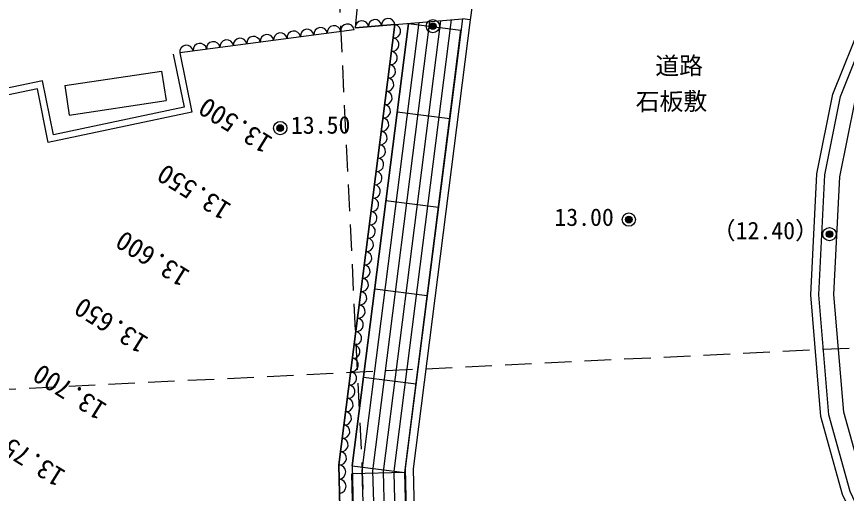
# Model space of a CAD drawing. Units: millimetres on the paper. Extents: x -297 to 277, y -210 to 190.
# Drawn here: x -71.2 to -8.6, y -109 to -73.1 of the extents above; entities that cross this region are included whole.
import ezdxf
from ezdxf.enums import TextEntityAlignment as Align

# ---------------------------------------------------------------- set-up
doc = ezdxf.new("R2010")
doc.units = ezdxf.units.MM
doc.header["$PDMODE"] = 32
doc.header["$PDSIZE"] = 1
doc.linetypes.add('DASHED2', pattern=[3, 2, -1])
for name, color, linetype in [('0-0_2001', 4, 'Continuous'), ('0-1_2003', 4, 'Continuous'), ('0-2_2004', 4, 'DASHED2')]:
    doc.layers.add(name, color=color, linetype=linetype)
doc.styles.add('ＭＳ ゴシック', font='')
doc.styles.get('ＭＳ ゴシック').set_extended_font_data('MS Gothic')

msp = doc.modelspace()

# ---------------------------------------------------------------- linework, layer by layer
at = {"layer": '0-0_2001', "color": 2}
for centre, radius in [((-24.985, -88.384), 0.25), ((-24.985, -88.384), 0.2), ((-24.985, -88.384), 0.15), ((-24.985, -88.384), 0.1), ((-24.985, -88.384), 0.05), ((-24.985, -88.384), 0.02), ((-9.839, -89.482), 0.25), ((-9.839, -89.482), 0.2), ((-9.839, -89.482), 0.15), ((-9.839, -89.482), 0.1), ((-9.839, -89.482), 0.05), ((-9.839, -89.482), 0.02)]:
    msp.add_circle(centre, radius, dxfattribs=at)
for p in [(-24.985, -88.384), (-9.839, -89.482)]:
    msp.add_point(p, dxfattribs=at)
at = {"layer": '0-1_2003'}
for p, q in [((-42.7, -107.359), (-38.375, -73.304)), ((-45.875, -106.956), (-41.635, -73.577)), ((-42.654, -73.662), (-45.65, -73.913)), ((-45.113, -107.31), (-40.82, -73.509)), ((-44.312, -107.347), (-40.005, -73.44)), ((-43.51, -107.385), (-39.19, -73.372)), ((-41.635, -73.577), (-37.667, -74.081)), ((-45.731, -74.051), (-58.9, -75.785)), ((-41.907, -107.46), (-37.667, -74.081)), ((-67.588, -78.271), (-60.271, -77.174)), ((-60.271, -77.174), (-59.938, -79.399)), ((-67.588, -78.271), (-67.254, -80.496)), ((-67.254, -80.496), (-59.938, -79.399)), ((-42.483, -80.253), (-38.515, -80.757)), ((-43.331, -86.929), (-39.363, -87.433)), ((-44.179, -93.604), (-40.211, -94.108)), ((-45.027, -100.28), (-41.059, -100.784)), ((-45.875, -106.956), (-41.907, -107.46)), ((-41.907, -107.46), (-45.907, -107.568)), ((-45.65, -117.125), (-45.907, -107.568)), ((-44.842, -117.404), (-45.113, -107.31)), ((-44.044, -117.307), (-44.312, -107.347)), ((-43.246, -117.211), (-43.51, -107.385)), ((-42.448, -117.114), (-42.707, -107.482)), ((-41.65, -117.018), (-41.907, -107.46))]:
    msp.add_line(p, q, dxfattribs=at)
for points in [[(8.631, -130.373), (1.925, -124.162), (-6.14, -114.833), (-8.841, -109.122), (-10.477, -103.235), (-11.248, -94.066), (-10.791, -84.934), (-9.58, -78.927), (-7.299, -73.226), (-2.806, -65.329), (2.898, -58.15)], [(9.039, -129.933), (2.357, -123.745), (-5.633, -114.503), (-8.277, -108.912), (-9.884, -103.129), (-10.647, -94.056), (-10.194, -85.009), (-9.002, -79.099), (-6.757, -73.486), (-2.308, -65.666), (3.368, -58.523)], [(9.82, -129.089), (3.185, -122.944), (-4.66, -113.869), (-7.195, -108.509), (-8.747, -102.925), (-9.494, -94.036), (-9.05, -85.152), (-7.896, -79.429), (-5.719, -73.987), (-1.352, -66.312), (4.268, -59.239)], [(-36.377, -64.751), (-44.92, -65.997), (-45.65, -73.913), (-37.56, -73.235), (-41.869, -107.165), (-41.65, -117.018), (-39.505, -126.684), (-36.094, -136.1)], [(-36.377, -64.751), (-35.781, -64.822), (-36.965, -73.311), (-37.56, -73.235)], [(-36.965, -73.311), (-41.268, -107.196), (-41.051, -116.945), (-38.928, -126.516), (-35.53, -135.895)], [(-52.664, -136.412), (-40.951, -137.372), (-44.316, -128.083), (-46.638, -117.621), (-46.876, -106.904), (-42.654, -73.662)], [(-42.654, -73.662), (-46.876, -106.904), (-46.638, -117.621), (-44.316, -128.083), (-40.951, -137.372)], [(-41.635, -73.577), (-45.875, -106.956), (-45.64, -117.5), (-43.354, -127.803), (-39.855, -137.462)], [(-45.731, -74.051), (-58.9, -75.785), (-57.985, -80.272), (-68.837, -82.576), (-69.654, -78.513), (-77.133, -80.062), (-76.308, -84.033), (-87.05, -86.255), (-88.093, -82.311), (-93.903, -83.897), (-96.732, -85.719)], [(-59.39, -75.885), (-58.574, -79.886), (-68.446, -81.982), (-69.263, -77.922), (-77.725, -79.674), (-76.899, -83.645), (-86.687, -85.67), (-87.738, -81.696), (-94.109, -83.435), (-97.003, -85.299)]]:
    msp.add_lwpolyline(points, dxfattribs=at)
at = {"layer": '0-1_2003', "color": 2}
for centre, radius in [((-39.785, -73.781), 0.25), ((-39.785, -73.781), 0.2), ((-39.785, -73.781), 0.15), ((-39.785, -73.781), 0.1), ((-39.785, -73.781), 0.05), ((-39.785, -73.781), 0.02), ((-51.31, -81.473), 0.25), ((-51.31, -81.473), 0.2), ((-51.31, -81.473), 0.15), ((-51.31, -81.473), 0.1), ((-51.31, -81.473), 0.05), ((-51.31, -81.473), 0.02)]:
    msp.add_circle(centre, radius, dxfattribs=at)
at = {"layer": '0-1_2003'}
for centre, radius, start, end in [((-44.152, -73.789), 0.501, 4.90347, 184.67906), ((-43.153, -73.705), 0.501, 4.90347, 184.67906), ((-48.262, -74.396), 0.511, 8.73246, 186.27038), ((-47.249, -74.262), 0.511, 8.73246, 186.27038), ((-46.237, -74.129), 0.511, 8.73246, 186.27038), ((-45.15, -73.873), 0.501, 4.90347, 184.67906), ((-42.726, -74.165), 0.508, 263.6377, 81.88492), ((-53.327, -75.063), 0.511, 8.73246, 186.27038), ((-52.314, -74.929), 0.511, 8.73246, 186.27038), ((-51.301, -74.796), 0.511, 8.73246, 186.27038), ((-50.288, -74.662), 0.511, 8.73246, 186.27038), ((-49.275, -74.529), 0.511, 8.73246, 186.27038), ((-57.379, -75.596), 0.511, 8.73246, 186.27038), ((-56.366, -75.463), 0.511, 8.73246, 186.27038), ((-55.353, -75.329), 0.511, 8.73246, 186.27038), ((-54.34, -75.196), 0.511, 8.73246, 186.27038), ((-42.854, -75.172), 0.508, 263.6377, 81.88492), ((-58.392, -75.729), 0.511, 8.73246, 186.27038), ((-42.982, -76.18), 0.508, 263.6377, 81.88492), ((-43.11, -77.187), 0.508, 263.6377, 81.88492), ((-43.238, -78.194), 0.508, 263.6377, 81.88492), ((-43.366, -79.202), 0.508, 263.6377, 81.88492), ((-43.493, -80.209), 0.508, 263.6377, 81.88492), ((-43.621, -81.216), 0.508, 263.6377, 81.88492), ((-43.749, -82.224), 0.508, 263.6377, 81.88492), ((-43.877, -83.231), 0.508, 263.6377, 81.88492), ((-44.005, -84.238), 0.508, 263.6377, 81.88492), ((-44.133, -85.246), 0.508, 263.6377, 81.88492), ((-44.261, -86.253), 0.508, 263.6377, 81.88492), ((-44.389, -87.26), 0.508, 263.6377, 81.88492), ((-44.517, -88.268), 0.508, 263.6377, 81.88492), ((-44.645, -89.275), 0.508, 263.6377, 81.88492), ((-44.773, -90.282), 0.508, 263.6377, 81.88492), ((-44.901, -91.29), 0.508, 263.6377, 81.88492), ((-45.029, -92.297), 0.508, 263.6377, 81.88492), ((-45.157, -93.304), 0.508, 263.6377, 81.88492), ((-45.285, -94.311), 0.508, 263.6377, 81.88492), ((-45.413, -95.319), 0.508, 263.6377, 81.88492), ((-45.541, -96.326), 0.508, 263.6377, 81.88492), ((-45.669, -97.333), 0.508, 263.6377, 81.88492), ((-45.797, -98.341), 0.508, 263.6377, 81.88492), ((-45.924, -99.348), 0.508, 263.6377, 81.88492), ((-46.052, -100.355), 0.508, 263.6377, 81.88492), ((-46.18, -101.363), 0.508, 263.6377, 81.88492), ((-46.308, -102.37), 0.508, 263.6377, 81.88492), ((-46.436, -103.377), 0.508, 263.6377, 81.88492), ((-46.564, -104.385), 0.508, 263.6377, 81.88492), ((-46.692, -105.392), 0.508, 263.6377, 81.88492), ((-46.82, -106.399), 0.508, 263.6377, 81.88492), ((-46.902, -107.441), 0.537, 275.25331, 87.29777), ((-46.878, -108.512), 0.537, 275.25331, 87.29777)]:
    msp.add_arc(centre, radius, start, end, dxfattribs=at)
at = {"layer": '0-1_2003', "color": 2}
for p in [(-39.785, -73.781), (-51.31, -81.473)]:
    msp.add_point(p, dxfattribs=at)
at = {"layer": '0-2_2004'}
for p, q in [((-41.235, -186.625), (-51.607, 25.937)), ((123.49, -91.667), (-203.491, -107.622))]:
    msp.add_line(p, q, dxfattribs=at)

# ---------------------------------------------------------------- texts
at = {"layer": '0-0_2001', "style": 'ＭＳ ゴシック'}
for s, p in [('13.00', (-30.61, -89.255)), ('（12.40）', (-18.721, -90.261))]:
    msp.add_text(s, height=1.32, dxfattribs=at).set_placement(p, align=Align.BOTTOM_LEFT)
at = {"layer": '0-1_2003', "style": 'ＭＳ ゴシック'}
for s, p in [('道路', (-22.984, -77.836)), ('13.50', (-50.498, -82.313))]:
    msp.add_text(s, height=1.32, rotation=0.38, dxfattribs=at).set_placement(p, align=Align.BOTTOM_LEFT)
at = {"layer": '0-1_2003', "color": 3, "style": 'ＭＳ ゴシック'}
msp.add_text('石板敷', height=1.32, rotation=0.38, dxfattribs=at).set_placement((-24.462, -80.534), align=Align.BOTTOM_LEFT)
at = {"layer": '0-2_2004', "style": 'ＭＳ ゴシック'}
for s, p in [('13.500', (-51.561, -81.875)), ('13.550', (-54.688, -86.907)), ('13.600', (-57.816, -91.938)), ('13.650', (-60.944, -96.97)), ('13.700', (-64.071, -102.002)), ('13.750', (-67.199, -107.033))]:
    msp.add_text(s, height=1.466, rotation=148.135, dxfattribs=at).set_placement(p, align=Align.BOTTOM_LEFT)

doc.saveas('drawing.dxf')
